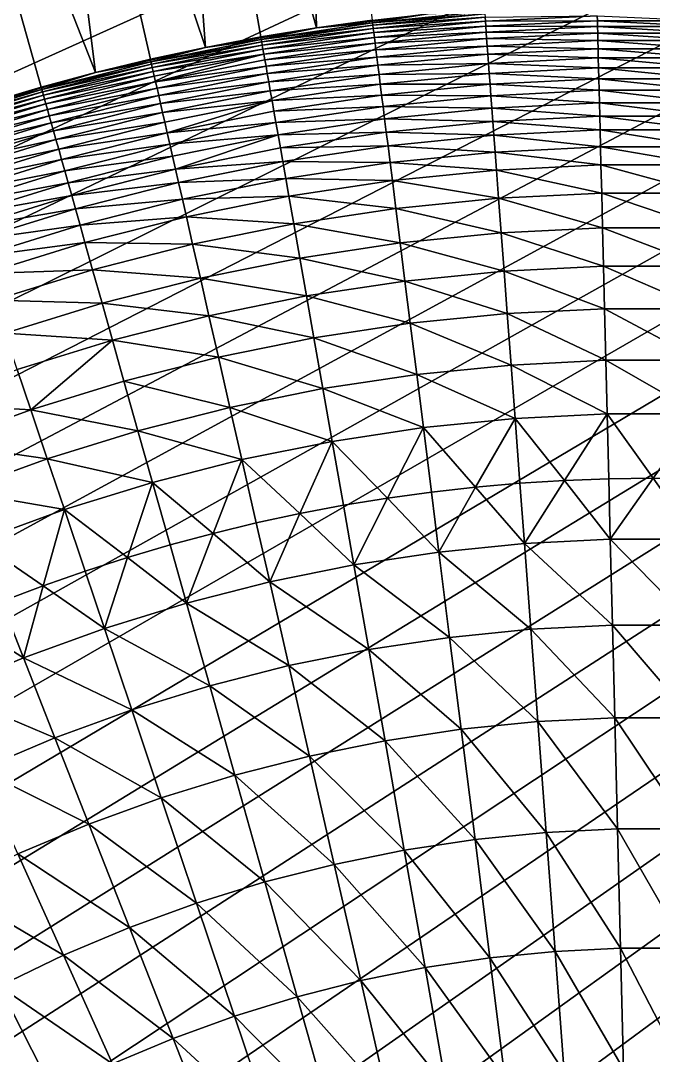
# Model space of a CAD drawing. Header units: millimetres. Extents: x -260 to 430, y -260 to 260.
# Drawn here: x -26.59 to 0, y 50.73 to 94.24 of the extents above; entities that cross this region are included whole.
import ezdxf

# ---------------------------------------------------------------- set-up
doc = ezdxf.new("R2010")
doc.units = ezdxf.units.MM
doc.header["$MEASUREMENT"] = 0
doc.layers.add('MESH_3D', color=2, linetype='CONTINUOUS')

msp = doc.modelspace()

# ---------------------------------------------------------------- linework, layer by layer
at = {"layer": 'MESH_3D'}
for points in [[(181.542, 186.125, 2950), (-259.919, 6.482, 2950), (-260, 0, 2950)], [(181.542, 186.125, 2950), (-260, 0, 2950), (-259.919, -6.482, 2950)], [(181.542, 186.125, 2950), (-259.677, 12.96, 2950), (-259.919, 6.482, 2950)], [(181.542, 186.125, 2950), (-259.919, -6.482, 2950), (-259.677, -12.96, 2950)], [(181.542, 186.125, 2950), (-259.273, 19.43, 2950), (-259.677, 12.96, 2950)], [(181.542, 186.125, 2950), (-259.677, -12.96, 2950), (-259.273, -19.43, 2950)], [(181.542, 186.125, 2950), (-258.708, 25.888, 2950), (-259.273, 19.43, 2950)], [(181.542, 186.125, 2950), (-259.273, -19.43, 2950), (-258.708, -25.888, 2950)], [(181.542, 186.125, 2950), (-257.982, 32.329, 2950), (-258.708, 25.888, 2950)], [(181.542, 186.125, 2950), (-258.708, -25.888, 2950), (-257.982, -32.329, 2950)], [(181.542, 186.125, 2950), (-257.096, 38.751, 2950), (-257.982, 32.329, 2950)], [(181.542, 186.125, 2950), (-257.982, -32.329, 2950), (-257.096, -38.751, 2950)], [(181.542, 186.125, 2950), (-256.05, 45.149, 2950), (-257.096, 38.751, 2950)], [(181.542, 186.125, 2950), (-257.096, -38.751, 2950), (-256.05, -45.149, 2950)], [(181.542, 186.125, 2950), (-254.845, 51.518, 2950), (-256.05, 45.149, 2950)], [(181.542, 186.125, 2950), (-256.05, -45.149, 2950), (-254.845, -51.518, 2950)], [(181.542, 186.125, 2950), (-253.481, 57.855, 2950), (-254.845, 51.518, 2950)], [(181.542, 186.125, 2950), (-254.845, -51.518, 2950), (-253.481, -57.855, 2950)], [(181.542, 186.125, 2950), (-251.96, 64.157, 2950), (-253.481, 57.855, 2950)], [(181.542, 186.125, 2950), (-253.481, -57.855, 2950), (-251.96, -64.157, 2950)], [(181.542, 186.125, 2950), (-250.282, 70.419, 2950), (-251.96, 64.157, 2950)], [(181.542, 186.125, 2950), (-251.96, -64.157, 2950), (-250.282, -70.419, 2950)], [(181.542, 186.125, 2950), (-248.449, 76.636, 2950), (-250.282, 70.419, 2950)], [(181.542, 186.125, 2950), (-250.282, -70.419, 2950), (-248.449, -76.636, 2950)], [(181.542, 186.125, 2950), (-246.461, 82.807, 2950), (-248.449, 76.636, 2950)], [(181.542, 186.125, 2950), (-248.449, -76.636, 2950), (-246.461, -82.807, 2950)], [(181.542, 186.125, 2950), (-246.461, -82.807, 2950), (-244.32, -88.925, 2950)], [(181.542, 186.125, 2950), (-236.992, 106.935, 2950), (-246.461, 82.807, 2950)], [(181.542, 186.125, 2950), (-244.32, -88.925, 2950), (-242.027, -94.989, 2950)], [(181.542, 186.125, 2950), (-242.027, -94.989, 2950), (-239.584, -100.993, 2950)], [(181.542, 186.125, 2950), (-239.584, -100.993, 2950), (-236.992, -106.935, 2950)], [(181.542, 186.125, 2950), (-236.992, -106.935, 2950), (-234.252, -112.81, 2950)], [(181.542, 186.125, 2950), (-234.252, -112.81, 2950), (-231.367, -118.615, 2950)], [(181.542, 186.125, 2950), (-231.367, -118.615, 2950), (-228.338, -124.346, 2950)], [(181.542, 186.125, 2950), (-228.338, -124.346, 2950), (-225.167, -130, 2950)], [(181.542, 186.125, 2950), (-225.167, -130, 2950), (-221.856, -135.573, 2950)], [(181.542, 186.125, 2950), (-221.856, -135.573, 2950), (-218.407, -141.062, 2950)], [(181.542, 186.125, 2950), (-218.407, -141.062, 2950), (-214.822, -146.463, 2950)], [(181.542, 186.125, 2950), (-214.822, -146.463, 2950), (-211.104, -151.773, 2950)], [(181.542, 186.125, 2950), (-211.104, -151.773, 2950), (-207.254, -156.989, 2950)], [(181.542, 186.125, 2950), (-207.254, -156.989, 2950), (-203.276, -162.107, 2950)], [(181.542, 186.125, 2950), (-203.276, -162.107, 2950), (-199.172, -167.125, 2950)], [(181.542, 186.125, 2950), (-199.172, -167.125, 2950), (-194.943, -172.038, 2950)], [(181.542, 186.125, 2950), (-194.943, -172.038, 2950), (-190.593, -176.845, 2950)], [(181.542, 186.125, 2950), (-190.593, -176.845, 2950), (-186.125, -181.542, 2950)], [(181.542, 186.125, 2950), (-186.125, -181.542, 2950), (-181.542, -186.125, 2950)], [(181.542, 186.125, 2950), (-181.542, -186.125, 2950), (-176.845, -190.593, 2950)], [(181.542, 186.125, 2950), (-176.845, -190.593, 2950), (-172.038, -194.943, 2950)], [(181.542, 186.125, 2950), (-172.038, -194.943, 2950), (-167.125, -199.172, 2950)], [(181.542, 186.125, 2950), (-167.125, -199.172, 2950), (-162.107, -203.276, 2950)], [(181.542, 186.125, 2950), (-162.107, -203.276, 2950), (-156.989, -207.254, 2950)], [(181.542, 186.125, 2950), (-156.989, -207.254, 2950), (-151.773, -211.104, 2950)], [(181.542, 186.125, 2950), (-151.773, -211.104, 2950), (-146.463, -214.822, 2950)], [(181.542, 186.125, 2950), (-146.463, -214.822, 2950), (-141.062, -218.407, 2950)], [(181.542, 186.125, 2950), (-141.062, -218.407, 2950), (-135.573, -221.856, 2950)], [(181.542, 186.125, 2950), (-135.573, -221.856, 2950), (-130, -225.167, 2950)], [(181.542, 186.125, 2950), (-130, -225.167, 2950), (-124.346, -228.338, 2950)], [(181.542, 186.125, 2950), (-124.346, -228.338, 2950), (-118.615, -231.367, 2950)], [(181.542, 186.125, 2950), (-118.615, -231.367, 2950), (-112.81, -234.252, 2950)], [(181.542, 186.125, 2950), (-112.81, -234.252, 2950), (-106.935, -236.992, 2950)], [(181.542, 186.125, 2950), (-106.935, -236.992, 2950), (-100.993, -239.584, 2950)], [(181.542, 186.125, 2950), (-100.993, -239.584, 2950), (-94.989, -242.027, 2950)], [(181.542, 186.125, 2950), (-94.989, -242.027, 2950), (-88.925, -244.32, 2950)], [(181.542, 186.125, 2950), (-88.925, -244.32, 2950), (-82.807, -246.461, 2950)], [(181.542, 186.125, 2950), (-82.807, -246.461, 2950), (-76.636, -248.449, 2950)], [(181.542, 186.125, 2950), (-76.636, -248.449, 2950), (-70.419, -250.282, 2950)], [(181.542, 186.125, 2950), (-70.419, -250.282, 2950), (-64.157, -251.96, 2950)], [(181.542, 186.125, 2950), (-64.157, -251.96, 2950), (-57.855, -253.481, 2950)], [(181.542, 186.125, 2950), (-57.855, -253.481, 2950), (-51.518, -254.845, 2950)], [(181.542, 186.125, 2950), (-51.518, -254.845, 2950), (-45.149, -256.05, 2950)], [(181.542, 186.125, 2950), (-45.149, -256.05, 2950), (-38.751, -257.096, 2950)], [(181.542, 186.125, 2950), (-38.751, -257.096, 2950), (-32.329, -257.982, 2950)], [(181.542, 186.125, 2950), (-32.329, -257.982, 2950), (-25.888, -258.708, 2950)], [(181.542, 186.125, 2950), (-25.888, -258.708, 2950), (-19.43, -259.273, 2950)], [(181.542, 186.125, 2950), (-19.43, -259.273, 2950), (-12.96, -259.677, 2950)], [(181.542, 186.125, 2950), (-12.96, -259.677, 2950), (-6.482, -259.919, 2950)], [(181.542, 186.125, 2950), (-6.482, -259.919, 2950), (0, -260, 2950)], [(-20.59, 116.77, 2214.286), (-14.744, 117.651, 2214.286), (-14.159, 93.939, 2200)], [(-14.744, 117.651, 2214.286), (-11.813, 94.263, 2200), (-14.159, 93.939, 2200)], [(-26.385, 115.599, 2214.286), (-20.59, 116.77, 2214.286), (-18.824, 93.116, 2200)], [(-20.59, 116.77, 2214.286), (-14.159, 93.939, 2200), (-16.497, 93.557, 2200)], [(-20.59, 116.77, 2214.286), (-16.497, 93.557, 2200), (-18.824, 93.116, 2200)], [(-32.114, 114.14, 2214.286), (-26.385, 115.599, 2214.286), (-23.442, 92.062, 2200)], [(-26.385, 115.599, 2214.286), (-18.824, 93.116, 2200), (-21.139, 92.618, 2200)], [(-26.385, 115.599, 2214.286), (-21.139, 92.618, 2200), (-23.442, 92.062, 2200)], [(-32.114, 114.14, 2214.286), (-23.442, 92.062, 2200), (-25.73, 91.449, 2200)], [(-32.114, 114.14, 2214.286), (-25.73, 91.449, 2200), (-28.002, 90.779, 2200)], [(-11.812, 94.259, -0.441), (-9.459, 94.528), (-11.808, 94.225, -1.336)], [(-11.808, 94.225, -1.336), (-9.459, 94.528), (-11.799, 94.157, -2.245)], [(-11.799, 94.157, -2.245), (-7.091, 94.628, -2.245), (-7.084, 94.525, -3.153)], [(-11.799, 94.157, -2.245), (-9.459, 94.528), (-7.091, 94.628, -2.245)], [(-11.799, 94.157, -2.245), (-7.084, 94.525, -3.153), (-11.787, 94.055, -3.153)], [(-11.787, 94.055, -3.153), (-7.084, 94.525, -3.153), (-7.073, 94.387, -4.065)], [(-7.073, 94.387, -4.065), (-2.355, 94.449, -4.973), (-7.06, 94.214, -4.973)], [(-7.06, 94.214, -4.973), (-2.355, 94.449, -4.973), (-2.35, 94.241, -5.878)], [(-2.355, 94.449, -4.973), (2.35, 94.241, -5.878), (-2.35, 94.241, -5.878)], [(-16.478, 93.452, -2.245), (-11.799, 94.157, -2.245), (-11.787, 94.055, -3.153)], [(-16.478, 93.452, -2.245), (-14.159, 93.939), (-11.799, 94.157, -2.245)], [(-16.478, 93.452, -2.245), (-11.787, 94.055, -3.153), (-16.46, 93.35, -3.153)], [(-16.46, 93.35, -3.153), (-11.787, 94.055, -3.153), (-11.769, 93.917, -4.065)], [(-11.812, 94.259, -0.441), (-14.159, 93.939), (-11.813, 94.263)], [(-14.159, 93.939, 2200), (-11.813, 94.263, 2200), (-11.813, 94.263)], [(-14.159, 93.939, 2200), (-11.813, 94.263), (-14.159, 93.939)], [(-11.812, 94.259, -0.441), (-11.808, 94.225, -1.336), (-14.159, 93.939)], [(-11.808, 94.225, -1.336), (-11.799, 94.157, -2.245), (-14.159, 93.939)], [(-11.787, 94.055, -3.153), (-7.073, 94.387, -4.065), (-11.769, 93.917, -4.065)], [(-11.769, 93.917, -4.065), (-7.073, 94.387, -4.065), (-7.06, 94.214, -4.973)], [(-11.769, 93.917, -4.065), (-7.06, 94.214, -4.973), (-11.748, 93.745, -4.973)], [(-11.748, 93.745, -4.973), (-7.06, 94.214, -4.973), (-7.045, 94.006, -5.878)], [(-11.748, 93.745, -4.973), (-7.045, 94.006, -5.878), (-11.722, 93.538, -5.878)], [(-11.722, 93.538, -5.878), (-7.045, 94.006, -5.878), (-7.027, 93.763, -6.786)], [(-7.06, 94.214, -4.973), (-2.35, 94.241, -5.878), (-7.045, 94.006, -5.878)], [(-7.045, 94.006, -5.878), (-2.35, 94.241, -5.878), (-2.344, 93.996, -6.786)], [(-7.045, 94.006, -5.878), (-2.344, 93.996, -6.786), (-7.027, 93.763, -6.786)], [(-7.027, 93.763, -6.786), (-2.344, 93.996, -6.786), (-2.337, 93.718, -7.688)], [(-2.35, 94.241, -5.878), (2.35, 94.241, -5.878), (2.344, 93.996, -6.786)], [(-2.35, 94.241, -5.878), (2.344, 93.996, -6.786), (-2.344, 93.996, -6.786)], [(-2.344, 93.996, -6.786), (2.344, 93.996, -6.786), (2.337, 93.718, -7.688)], [(-2.344, 93.996, -6.786), (2.337, 93.718, -7.688), (-2.337, 93.718, -7.688)], [(-16.496, 93.553, -0.441), (-18.824, 93.116), (-16.497, 93.557)], [(-18.824, 93.116, 2200), (-16.497, 93.557, 2200), (-16.497, 93.557)], [(-18.824, 93.116, 2200), (-16.497, 93.557), (-18.824, 93.116)], [(-16.496, 93.553, -0.441), (-16.49, 93.52, -1.336), (-18.824, 93.116)], [(-16.496, 93.553, -0.441), (-16.497, 93.557), (-14.159, 93.939)], [(-16.497, 93.557, 2200), (-14.159, 93.939, 2200), (-14.159, 93.939)], [(-16.497, 93.557, 2200), (-14.159, 93.939), (-16.497, 93.557)], [(-16.496, 93.553, -0.441), (-14.159, 93.939), (-16.49, 93.52, -1.336)], [(-16.49, 93.52, -1.336), (-14.159, 93.939), (-16.478, 93.452, -2.245)], [(-16.46, 93.35, -3.153), (-11.769, 93.917, -4.065), (-16.436, 93.213, -4.065)], [(-16.436, 93.213, -4.065), (-11.769, 93.917, -4.065), (-11.748, 93.745, -4.973)], [(-16.436, 93.213, -4.065), (-11.748, 93.745, -4.973), (-16.406, 93.043, -4.973)], [(-16.406, 93.043, -4.973), (-11.748, 93.745, -4.973), (-11.722, 93.538, -5.878)], [(-11.722, 93.538, -5.878), (-7.027, 93.763, -6.786), (-11.691, 93.296, -6.786)], [(-11.691, 93.296, -6.786), (-7.027, 93.763, -6.786), (-7.006, 93.485, -7.688)], [(-7.027, 93.763, -6.786), (-2.337, 93.718, -7.688), (-7.006, 93.485, -7.688)], [(-7.006, 93.485, -7.688), (-2.337, 93.718, -7.688), (-2.329, 93.406, -8.586)], [(-2.337, 93.718, -7.688), (2.329, 93.406, -8.586), (-2.329, 93.406, -8.586)], [(-2.337, 93.718, -7.688), (2.337, 93.718, -7.688), (2.329, 93.406, -8.586)], [(-21.139, 92.614, -0.441), (-18.824, 93.116), (-21.131, 92.581, -1.336)], [(-21.139, 92.614, -0.441), (-21.139, 92.618), (-18.824, 93.116)], [(-21.139, 92.618, 2200), (-18.824, 93.116, 2200), (-18.824, 93.116)], [(-21.139, 92.618, 2200), (-18.824, 93.116), (-21.139, 92.618)], [(-21.131, 92.581, -1.336), (-18.824, 93.116), (-21.116, 92.515, -2.245)], [(-21.116, 92.515, -2.245), (-16.478, 93.452, -2.245), (-16.46, 93.35, -3.153)], [(-21.116, 92.515, -2.245), (-18.824, 93.116), (-16.478, 93.452, -2.245)], [(-21.116, 92.515, -2.245), (-16.46, 93.35, -3.153), (-21.093, 92.414, -3.153)], [(-21.093, 92.414, -3.153), (-16.46, 93.35, -3.153), (-16.436, 93.213, -4.065)], [(-21.093, 92.414, -3.153), (-16.436, 93.213, -4.065), (-21.062, 92.278, -4.065)], [(-21.062, 92.278, -4.065), (-16.436, 93.213, -4.065), (-16.406, 93.043, -4.973)], [(-16.49, 93.52, -1.336), (-16.478, 93.452, -2.245), (-18.824, 93.116)], [(-16.406, 93.043, -4.973), (-11.722, 93.538, -5.878), (-16.37, 92.838, -5.878)], [(-16.37, 92.838, -5.878), (-11.722, 93.538, -5.878), (-11.691, 93.296, -6.786)], [(-16.37, 92.838, -5.878), (-11.691, 93.296, -6.786), (-16.327, 92.597, -6.786)], [(-16.327, 92.597, -6.786), (-11.691, 93.296, -6.786), (-11.657, 93.02, -7.688)], [(-11.691, 93.296, -6.786), (-7.006, 93.485, -7.688), (-11.657, 93.02, -7.688)], [(-11.657, 93.02, -7.688), (-7.006, 93.485, -7.688), (-6.982, 93.174, -8.586)], [(-11.657, 93.02, -7.688), (-6.982, 93.174, -8.586), (-11.618, 92.71, -8.586)], [(-11.618, 92.71, -8.586), (-6.982, 93.174, -8.586), (-6.956, 92.826, -9.487)], [(-7.006, 93.485, -7.688), (-2.329, 93.406, -8.586), (-6.982, 93.174, -8.586)], [(-6.982, 93.174, -8.586), (-2.329, 93.406, -8.586), (-2.321, 93.057, -9.487)], [(-6.982, 93.174, -8.586), (-2.321, 93.057, -9.487), (-6.956, 92.826, -9.487)], [(-2.329, 93.406, -8.586), (2.321, 93.057, -9.487), (-2.321, 93.057, -9.487)], [(-2.329, 93.406, -8.586), (2.329, 93.406, -8.586), (2.321, 93.057, -9.487)], [(-21.062, 92.278, -4.065), (-16.406, 93.043, -4.973), (-21.023, 92.109, -4.973)], [(-21.023, 92.109, -4.973), (-16.406, 93.043, -4.973), (-16.37, 92.838, -5.878)], [(-21.023, 92.109, -4.973), (-16.37, 92.838, -5.878), (-20.977, 91.906, -5.878)], [(-20.977, 91.906, -5.878), (-16.37, 92.838, -5.878), (-20.923, 91.668, -6.786)], [(-20.923, 91.668, -6.786), (-16.37, 92.838, -5.878), (-16.327, 92.597, -6.786)], [(-16.327, 92.597, -6.786), (-11.657, 93.02, -7.688), (-16.279, 92.323, -7.688)], [(-16.279, 92.323, -7.688), (-11.657, 93.02, -7.688), (-11.618, 92.71, -8.586)], [(-16.279, 92.323, -7.688), (-11.618, 92.71, -8.586), (-16.225, 92.016, -8.586)], [(-16.225, 92.016, -8.586), (-11.618, 92.71, -8.586), (-11.575, 92.364, -9.487)], [(-11.618, 92.71, -8.586), (-6.956, 92.826, -9.487), (-11.575, 92.364, -9.487)], [(-11.575, 92.364, -9.487), (-6.956, 92.826, -9.487), (-6.928, 92.444, -10.381)], [(-6.956, 92.826, -9.487), (-2.321, 93.057, -9.487), (-2.311, 92.675, -10.381)], [(-6.956, 92.826, -9.487), (-2.311, 92.675, -10.381), (-6.928, 92.444, -10.381)], [(-2.321, 93.057, -9.487), (2.321, 93.057, -9.487), (2.311, 92.675, -10.381)], [(-2.321, 93.057, -9.487), (2.311, 92.675, -10.381), (-2.311, 92.675, -10.381)], [(-25.701, 91.347, -2.245), (-23.442, 92.062), (-21.116, 92.515, -2.245)], [(-25.701, 91.347, -2.245), (-21.116, 92.515, -2.245), (-21.093, 92.414, -3.153)], [(-25.701, 91.347, -2.245), (-21.093, 92.414, -3.153), (-25.673, 91.248, -3.153)], [(-25.673, 91.248, -3.153), (-21.093, 92.414, -3.153), (-21.062, 92.278, -4.065)], [(-25.673, 91.248, -3.153), (-21.062, 92.278, -4.065), (-25.635, 91.114, -4.065)], [(-25.635, 91.114, -4.065), (-21.062, 92.278, -4.065), (-21.023, 92.109, -4.973)], [(-21.139, 92.614, -0.441), (-23.442, 92.062), (-21.139, 92.618)], [(-23.442, 92.062, 2200), (-21.139, 92.618, 2200), (-21.139, 92.618)], [(-23.442, 92.062, 2200), (-21.139, 92.618), (-23.442, 92.062)], [(-21.139, 92.614, -0.441), (-21.131, 92.581, -1.336), (-23.442, 92.062)], [(-21.131, 92.581, -1.336), (-21.116, 92.515, -2.245), (-23.442, 92.062)], [(-20.923, 91.668, -6.786), (-16.327, 92.597, -6.786), (-16.279, 92.323, -7.688)], [(-20.923, 91.668, -6.786), (-16.279, 92.323, -7.688), (-20.861, 91.397, -7.688)], [(-20.861, 91.397, -7.688), (-16.279, 92.323, -7.688), (-16.225, 92.016, -8.586)], [(-16.225, 92.016, -8.586), (-11.575, 92.364, -9.487), (-16.164, 91.672, -9.487)], [(-16.164, 91.672, -9.487), (-11.575, 92.364, -9.487), (-11.527, 91.984, -10.381)], [(-11.575, 92.364, -9.487), (-6.928, 92.444, -10.381), (-11.527, 91.984, -10.381)], [(-11.527, 91.984, -10.381), (-6.928, 92.444, -10.381), (-6.896, 92.025, -11.28)], [(-6.928, 92.444, -10.381), (-2.311, 92.675, -10.381), (-2.301, 92.254, -11.28)], [(-6.928, 92.444, -10.381), (-2.301, 92.254, -11.28), (-6.896, 92.025, -11.28)], [(-6.896, 92.025, -11.28), (-2.301, 92.254, -11.28), (-2.289, 91.8, -12.172)], [(-2.311, 92.675, -10.381), (2.301, 92.254, -11.28), (-2.301, 92.254, -11.28)], [(-2.311, 92.675, -10.381), (2.311, 92.675, -10.381), (2.301, 92.254, -11.28)], [(-2.301, 92.254, -11.28), (2.301, 92.254, -11.28), (2.289, 91.8, -12.172)], [(-2.301, 92.254, -11.28), (2.289, 91.8, -12.172), (-2.289, 91.8, -12.172)], [(-25.729, 91.445, -0.441), (-25.73, 91.449), (-23.442, 92.062)], [(-25.73, 91.449, 2200), (-23.442, 92.062, 2200), (-23.442, 92.062)], [(-25.73, 91.449, 2200), (-23.442, 92.062), (-25.73, 91.449)], [(-25.729, 91.445, -0.441), (-23.442, 92.062), (-25.72, 91.413, -1.336)], [(-25.72, 91.413, -1.336), (-23.442, 92.062), (-25.701, 91.347, -2.245)], [(-25.635, 91.114, -4.065), (-21.023, 92.109, -4.973), (-25.588, 90.947, -4.973)], [(-25.588, 90.947, -4.973), (-21.023, 92.109, -4.973), (-20.977, 91.906, -5.878)], [(-25.588, 90.947, -4.973), (-20.977, 91.906, -5.878), (-25.532, 90.747, -5.878)], [(-25.532, 90.747, -5.878), (-20.977, 91.906, -5.878), (-20.923, 91.668, -6.786)], [(-20.861, 91.397, -7.688), (-16.225, 92.016, -8.586), (-20.791, 91.092, -8.586)], [(-20.791, 91.092, -8.586), (-16.225, 92.016, -8.586), (-16.164, 91.672, -9.487)], [(-16.164, 91.672, -9.487), (-11.527, 91.984, -10.381), (-16.098, 91.295, -10.381)], [(-16.098, 91.295, -10.381), (-11.527, 91.984, -10.381), (-11.475, 91.566, -11.28)], [(-11.527, 91.984, -10.381), (-6.896, 92.025, -11.28), (-11.475, 91.566, -11.28)], [(-11.475, 91.566, -11.28), (-6.896, 92.025, -11.28), (-6.862, 91.571, -12.172)], [(-6.896, 92.025, -11.28), (-2.289, 91.8, -12.172), (-6.862, 91.571, -12.172)], [(-25.729, 91.445, -0.441), (-28.002, 90.779), (-25.73, 91.449)], [(-28.002, 90.779, 2200), (-25.73, 91.449, 2200), (-25.73, 91.449)], [(-28.002, 90.779, 2200), (-25.73, 91.449), (-28.002, 90.779)], [(-25.729, 91.445, -0.441), (-25.72, 91.413, -1.336), (-28.002, 90.779)], [(-25.72, 91.413, -1.336), (-25.701, 91.347, -2.245), (-28.002, 90.779)], [(-25.532, 90.747, -5.878), (-20.923, 91.668, -6.786), (-25.466, 90.511, -6.786)], [(-25.466, 90.511, -6.786), (-20.923, 91.668, -6.786), (-20.861, 91.397, -7.688)], [(-25.466, 90.511, -6.786), (-20.861, 91.397, -7.688), (-25.391, 90.243, -7.688)], [(-25.391, 90.243, -7.688), (-20.861, 91.397, -7.688), (-20.791, 91.092, -8.586)], [(-20.791, 91.092, -8.586), (-16.164, 91.672, -9.487), (-20.714, 90.752, -9.487)], [(-20.714, 90.752, -9.487), (-16.164, 91.672, -9.487), (-16.098, 91.295, -10.381)], [(-16.098, 91.295, -10.381), (-11.475, 91.566, -11.28), (-16.025, 90.881, -11.28)], [(-16.025, 90.881, -11.28), (-11.475, 91.566, -11.28), (-11.418, 91.115, -12.172)], [(-11.475, 91.566, -11.28), (-6.862, 91.571, -12.172), (-11.418, 91.115, -12.172)], [(-11.418, 91.115, -12.172), (-6.862, 91.571, -12.172), (-6.826, 91.085, -13.056)], [(-6.862, 91.571, -12.172), (-2.289, 91.8, -12.172), (-2.277, 91.312, -13.056)], [(-6.862, 91.571, -12.172), (-2.277, 91.312, -13.056), (-6.826, 91.085, -13.056)], [(-2.289, 91.8, -12.172), (2.277, 91.312, -13.056), (-2.277, 91.312, -13.056)], [(-2.289, 91.8, -12.172), (2.289, 91.8, -12.172), (2.277, 91.312, -13.056)], [(-30.222, 89.952, -2.245), (-25.701, 91.347, -2.245), (-25.673, 91.248, -3.153)], [(-30.222, 89.952, -2.245), (-28.002, 90.779), (-25.701, 91.347, -2.245)], [(-30.222, 89.952, -2.245), (-25.673, 91.248, -3.153), (-30.189, 89.854, -3.153)], [(-30.189, 89.854, -3.153), (-25.673, 91.248, -3.153), (-25.635, 91.114, -4.065)], [(-30.189, 89.854, -3.153), (-25.635, 91.114, -4.065), (-30.145, 89.723, -4.065)], [(-30.145, 89.723, -4.065), (-25.635, 91.114, -4.065), (-25.588, 90.947, -4.973)], [(-30.145, 89.723, -4.065), (-25.588, 90.947, -4.973), (-30.09, 89.558, -4.973)], [(-30.09, 89.558, -4.973), (-25.588, 90.947, -4.973), (-25.532, 90.747, -5.878)], [(-25.391, 90.243, -7.688), (-20.791, 91.092, -8.586), (-25.306, 89.943, -8.586)], [(-25.306, 89.943, -8.586), (-20.791, 91.092, -8.586), (-20.714, 90.752, -9.487)], [(-20.714, 90.752, -9.487), (-16.098, 91.295, -10.381), (-20.628, 90.379, -10.381)], [(-20.628, 90.379, -10.381), (-16.098, 91.295, -10.381), (-16.025, 90.881, -11.28)], [(-16.025, 90.881, -11.28), (-11.418, 91.115, -12.172), (-15.946, 90.433, -12.172)], [(-15.946, 90.433, -12.172), (-11.418, 91.115, -12.172), (-11.358, 90.632, -13.056)], [(-11.418, 91.115, -12.172), (-6.826, 91.085, -13.056), (-11.358, 90.632, -13.056)], [(-11.358, 90.632, -13.056), (-6.826, 91.085, -13.056), (-6.787, 90.561, -13.942)], [(-6.826, 91.085, -13.056), (-2.277, 91.312, -13.056), (-2.264, 90.787, -13.942)], [(-6.826, 91.085, -13.056), (-2.264, 90.787, -13.942), (-6.787, 90.561, -13.942)], [(-2.277, 91.312, -13.056), (2.277, 91.312, -13.056), (2.264, 90.787, -13.942)], [(-2.277, 91.312, -13.056), (2.264, 90.787, -13.942), (-2.264, 90.787, -13.942)], [(-30.09, 89.558, -4.973), (-25.532, 90.747, -5.878), (-30.024, 89.361, -5.878)], [(-30.024, 89.361, -5.878), (-25.532, 90.747, -5.878), (-25.466, 90.511, -6.786)], [(-30.024, 89.361, -5.878), (-25.466, 90.511, -6.786), (-29.946, 89.129, -6.786)], [(-29.946, 89.129, -6.786), (-25.466, 90.511, -6.786), (-25.391, 90.243, -7.688)], [(-25.306, 89.943, -8.586), (-20.714, 90.752, -9.487), (-25.211, 89.607, -9.487)], [(-25.211, 89.607, -9.487), (-20.714, 90.752, -9.487), (-20.628, 90.379, -10.381)], [(-20.628, 90.379, -10.381), (-16.025, 90.881, -11.28), (-20.535, 89.969, -11.28)], [(-20.535, 89.969, -11.28), (-16.025, 90.881, -11.28), (-20.434, 89.526, -12.172)], [(-20.434, 89.526, -12.172), (-16.025, 90.881, -11.28), (-15.946, 90.433, -12.172)], [(-15.946, 90.433, -12.172), (-11.358, 90.632, -13.056), (-15.861, 89.953, -13.056)], [(-15.861, 89.953, -13.056), (-11.358, 90.632, -13.056), (-11.292, 90.111, -13.942)], [(-11.358, 90.632, -13.056), (-6.787, 90.561, -13.942), (-11.292, 90.111, -13.942)], [(-11.292, 90.111, -13.942), (-6.787, 90.561, -13.942), (-6.745, 90.007, -14.817)], [(-6.787, 90.561, -13.942), (-2.264, 90.787, -13.942), (-2.25, 90.231, -14.817)], [(-6.787, 90.561, -13.942), (-2.25, 90.231, -14.817), (-6.745, 90.007, -14.817)], [(-2.264, 90.787, -13.942), (2.264, 90.787, -13.942), (2.25, 90.231, -14.817)], [(-2.264, 90.787, -13.942), (2.25, 90.231, -14.817), (-2.25, 90.231, -14.817)], [(-29.946, 89.129, -6.786), (-25.391, 90.243, -7.688), (-29.857, 88.866, -7.688)], [(-29.857, 88.866, -7.688), (-25.391, 90.243, -7.688), (-25.306, 89.943, -8.586)], [(-25.211, 89.607, -9.487), (-20.628, 90.379, -10.381), (-25.108, 89.239, -10.381)], [(-25.108, 89.239, -10.381), (-20.628, 90.379, -10.381), (-20.535, 89.969, -11.28)], [(-20.434, 89.526, -12.172), (-15.946, 90.433, -12.172), (-15.861, 89.953, -13.056)], [(-15.861, 89.953, -13.056), (-11.292, 90.111, -13.942), (-15.77, 89.436, -13.942)], [(-15.77, 89.436, -13.942), (-11.292, 90.111, -13.942), (-11.223, 89.559, -14.817)], [(-11.292, 90.111, -13.942), (-6.745, 90.007, -14.817), (-11.223, 89.559, -14.817)], [(-6.745, 90.007, -14.817), (-2.25, 90.231, -14.817), (-2.236, 89.65, -15.675)], [(-2.25, 90.231, -14.817), (2.25, 90.231, -14.817), (2.236, 89.65, -15.675)], [(-2.25, 90.231, -14.817), (2.236, 89.65, -15.675), (-2.236, 89.65, -15.675)], [(-29.857, 88.866, -7.688), (-25.306, 89.943, -8.586), (-29.758, 88.57, -8.586)], [(-29.758, 88.57, -8.586), (-25.306, 89.943, -8.586), (-25.211, 89.607, -9.487)], [(-25.108, 89.239, -10.381), (-20.535, 89.969, -11.28), (-24.994, 88.833, -11.28)], [(-24.994, 88.833, -11.28), (-20.535, 89.969, -11.28), (-20.434, 89.526, -12.172)], [(-20.434, 89.526, -12.172), (-15.861, 89.953, -13.056), (-20.325, 89.051, -13.056)], [(-20.325, 89.051, -13.056), (-15.861, 89.953, -13.056), (-15.77, 89.436, -13.942)], [(-11.223, 89.559, -14.817), (-6.745, 90.007, -14.817), (-6.702, 89.427, -15.675)], [(-6.745, 90.007, -14.817), (-2.236, 89.65, -15.675), (-6.702, 89.427, -15.675)], [(-6.702, 89.427, -15.675), (-2.236, 89.65, -15.675), (-2.218, 88.932, -16.667)], [(-2.236, 89.65, -15.675), (2.218, 88.932, -16.667), (-2.218, 88.932, -16.667)], [(-2.236, 89.65, -15.675), (2.236, 89.65, -15.675), (2.218, 88.932, -16.667)], [(-29.758, 88.57, -8.586), (-25.211, 89.607, -9.487), (-29.647, 88.239, -9.487)], [(-29.647, 88.239, -9.487), (-25.211, 89.607, -9.487), (-25.108, 89.239, -10.381)], [(-29.647, 88.239, -9.487), (-25.108, 89.239, -10.381), (-29.525, 87.876, -10.381)], [(-29.525, 87.876, -10.381), (-25.108, 89.239, -10.381), (-24.994, 88.833, -11.28)], [(-24.994, 88.833, -11.28), (-20.434, 89.526, -12.172), (-24.871, 88.396, -12.172)], [(-24.871, 88.396, -12.172), (-20.434, 89.526, -12.172), (-20.325, 89.051, -13.056)], [(-20.325, 89.051, -13.056), (-15.77, 89.436, -13.942), (-20.208, 88.538, -13.942)], [(-20.208, 88.538, -13.942), (-15.77, 89.436, -13.942), (-20.085, 87.997, -14.817)], [(-20.085, 87.997, -14.817), (-15.77, 89.436, -13.942), (-15.673, 88.888, -14.817)], [(-15.77, 89.436, -13.942), (-11.223, 89.559, -14.817), (-15.673, 88.888, -14.817)], [(-15.673, 88.888, -14.817), (-11.223, 89.559, -14.817), (-11.151, 88.982, -15.675)], [(-11.223, 89.559, -14.817), (-6.702, 89.427, -15.675), (-11.151, 88.982, -15.675)], [(-11.151, 88.982, -15.675), (-6.702, 89.427, -15.675), (-6.648, 88.711, -16.667)], [(-6.702, 89.427, -15.675), (-2.218, 88.932, -16.667), (-6.648, 88.711, -16.667)], [(-29.525, 87.876, -10.381), (-24.994, 88.833, -11.28), (-29.391, 87.477, -11.28)], [(-29.391, 87.477, -11.28), (-24.994, 88.833, -11.28), (-24.871, 88.396, -12.172)], [(-24.871, 88.396, -12.172), (-20.325, 89.051, -13.056), (-24.739, 87.927, -13.056)], [(-24.739, 87.927, -13.056), (-20.325, 89.051, -13.056), (-20.208, 88.538, -13.942)], [(-20.085, 87.997, -14.817), (-15.673, 88.888, -14.817), (-15.572, 88.315, -15.675)], [(-15.673, 88.888, -14.817), (-11.151, 88.982, -15.675), (-15.572, 88.315, -15.675)], [(-15.572, 88.315, -15.675), (-11.151, 88.982, -15.675), (-11.062, 88.27, -16.667)], [(-11.151, 88.982, -15.675), (-6.648, 88.711, -16.667), (-11.062, 88.27, -16.667)], [(-6.648, 88.711, -16.667), (-2.218, 88.932, -16.667), (-2.199, 88.176, -17.643)], [(-2.218, 88.932, -16.667), (2.218, 88.932, -16.667), (2.199, 88.176, -17.643)], [(-2.218, 88.932, -16.667), (2.199, 88.176, -17.643), (-2.199, 88.176, -17.643)], [(-29.391, 87.477, -11.28), (-24.871, 88.396, -12.172), (-29.246, 87.046, -12.172)], [(-29.246, 87.046, -12.172), (-24.871, 88.396, -12.172), (-24.739, 87.927, -13.056)], [(-24.739, 87.927, -13.056), (-20.208, 88.538, -13.942), (-24.596, 87.421, -13.942)], [(-24.596, 87.421, -13.942), (-20.208, 88.538, -13.942), (-20.085, 87.997, -14.817)], [(-11.062, 88.27, -16.667), (-6.648, 88.711, -16.667), (-6.591, 87.957, -17.643)], [(-6.648, 88.711, -16.667), (-2.199, 88.176, -17.643), (-6.591, 87.957, -17.643)], [(-29.246, 87.046, -12.172), (-24.739, 87.927, -13.056), (-29.091, 86.584, -13.056)], [(-29.091, 86.584, -13.056), (-24.739, 87.927, -13.056), (-24.596, 87.421, -13.942)], [(-24.596, 87.421, -13.942), (-20.085, 87.997, -14.817), (-24.446, 86.886, -14.817)], [(-24.446, 86.886, -14.817), (-20.085, 87.997, -14.817), (-19.955, 87.429, -15.675)], [(-20.085, 87.997, -14.817), (-15.572, 88.315, -15.675), (-19.955, 87.429, -15.675)], [(-19.955, 87.429, -15.675), (-15.572, 88.315, -15.675), (-15.448, 87.609, -16.667)], [(-15.572, 88.315, -15.675), (-11.062, 88.27, -16.667), (-15.448, 87.609, -16.667)], [(-15.448, 87.609, -16.667), (-11.062, 88.27, -16.667), (-10.968, 87.519, -17.643)], [(-11.062, 88.27, -16.667), (-6.591, 87.957, -17.643), (-10.968, 87.519, -17.643)], [(-10.968, 87.519, -17.643), (-6.591, 87.957, -17.643), (-6.503, 86.777, -19.056)], [(-6.591, 87.957, -17.643), (-2.199, 88.176, -17.643), (-2.169, 86.993, -19.056)], [(-6.591, 87.957, -17.643), (-2.169, 86.993, -19.056), (-6.503, 86.777, -19.056)], [(-2.199, 88.176, -17.643), (2.169, 86.993, -19.056), (-2.169, 86.993, -19.056)], [(-2.199, 88.176, -17.643), (2.199, 88.176, -17.643), (2.169, 86.993, -19.056)], [(-19.955, 87.429, -15.675), (-15.448, 87.609, -16.667), (-19.795, 86.73, -16.667)], [(-19.795, 86.73, -16.667), (-15.448, 87.609, -16.667), (-15.316, 86.864, -17.643)], [(-15.448, 87.609, -16.667), (-10.968, 87.519, -17.643), (-15.316, 86.864, -17.643)], [(-15.316, 86.864, -17.643), (-10.968, 87.519, -17.643), (-10.82, 86.345, -19.056)], [(-10.968, 87.519, -17.643), (-6.503, 86.777, -19.056), (-10.82, 86.345, -19.056)], [(-29.091, 86.584, -13.056), (-24.596, 87.421, -13.942), (-28.923, 86.086, -13.942)], [(-28.923, 86.086, -13.942), (-24.596, 87.421, -13.942), (-24.446, 86.886, -14.817)], [(-24.446, 86.886, -14.817), (-19.955, 87.429, -15.675), (-24.288, 86.326, -15.675)], [(-24.288, 86.326, -15.675), (-19.955, 87.429, -15.675), (-19.795, 86.73, -16.667)], [(-28.923, 86.086, -13.942), (-24.446, 86.886, -14.817), (-28.746, 85.559, -14.817)], [(-28.746, 85.559, -14.817), (-24.446, 86.886, -14.817), (-24.288, 86.326, -15.675)], [(-24.288, 86.326, -15.675), (-19.795, 86.73, -16.667), (-24.094, 85.635, -16.667)], [(-24.094, 85.635, -16.667), (-19.795, 86.73, -16.667), (-19.627, 85.992, -17.643)], [(-19.795, 86.73, -16.667), (-15.316, 86.864, -17.643), (-19.627, 85.992, -17.643)], [(-19.627, 85.992, -17.643), (-15.316, 86.864, -17.643), (-15.111, 85.698, -19.056)], [(-15.316, 86.864, -17.643), (-10.82, 86.345, -19.056), (-15.111, 85.698, -19.056)], [(-10.82, 86.345, -19.056), (-6.503, 86.777, -19.056), (-6.394, 85.318, -20.646)], [(-6.503, 86.777, -19.056), (-2.169, 86.993, -19.056), (-2.133, 85.53, -20.646)], [(-6.503, 86.777, -19.056), (-2.133, 85.53, -20.646), (-6.394, 85.318, -20.646)], [(-2.169, 86.993, -19.056), (2.133, 85.53, -20.646), (-2.133, 85.53, -20.646)], [(-2.169, 86.993, -19.056), (2.169, 86.993, -19.056), (2.133, 85.53, -20.646)], [(-28.746, 85.559, -14.817), (-24.288, 86.326, -15.675), (-28.561, 85.008, -15.675)], [(-28.561, 85.008, -15.675), (-24.288, 86.326, -15.675), (-24.094, 85.635, -16.667)], [(-15.111, 85.698, -19.056), (-10.82, 86.345, -19.056), (-10.638, 84.893, -20.646)], [(-10.82, 86.345, -19.056), (-6.394, 85.318, -20.646), (-10.638, 84.893, -20.646)], [(-24.094, 85.635, -16.667), (-19.627, 85.992, -17.643), (-23.889, 84.907, -17.643)], [(-23.889, 84.907, -17.643), (-19.627, 85.992, -17.643), (-19.364, 84.839, -19.056)], [(-19.627, 85.992, -17.643), (-15.111, 85.698, -19.056), (-19.364, 84.839, -19.056)], [(-28.561, 85.008, -15.675), (-24.094, 85.635, -16.667), (-28.333, 84.328, -16.667)], [(-28.333, 84.328, -16.667), (-24.094, 85.635, -16.667), (-23.889, 84.907, -17.643)], [(-19.364, 84.839, -19.056), (-15.111, 85.698, -19.056), (-14.857, 84.257, -20.646)], [(-15.111, 85.698, -19.056), (-10.638, 84.893, -20.646), (-14.857, 84.257, -20.646)], [(-10.638, 84.893, -20.646), (-6.394, 85.318, -20.646), (-6.273, 83.704, -22.245)], [(-6.394, 85.318, -20.646), (-2.133, 85.53, -20.646), (-2.093, 83.912, -22.245)], [(-6.394, 85.318, -20.646), (-2.093, 83.912, -22.245), (-6.273, 83.704, -22.245)], [(-2.133, 85.53, -20.646), (2.093, 83.912, -22.245), (-2.093, 83.912, -22.245)], [(-2.133, 85.53, -20.646), (2.133, 85.53, -20.646), (2.093, 83.912, -22.245)], [(-28.333, 84.328, -16.667), (-23.889, 84.907, -17.643), (-28.092, 83.611, -17.643)], [(-28.092, 83.611, -17.643), (-23.889, 84.907, -17.643), (-23.569, 83.768, -19.056)], [(-23.889, 84.907, -17.643), (-19.364, 84.839, -19.056), (-23.569, 83.768, -19.056)], [(-14.857, 84.257, -20.646), (-10.638, 84.893, -20.646), (-10.437, 83.287, -22.245)], [(-10.638, 84.893, -20.646), (-6.273, 83.704, -22.245), (-10.437, 83.287, -22.245)], [(-23.569, 83.768, -19.056), (-19.364, 84.839, -19.056), (-19.038, 83.412, -20.646)], [(-19.364, 84.839, -19.056), (-14.857, 84.257, -20.646), (-19.038, 83.412, -20.646)], [(-19.038, 83.412, -20.646), (-14.857, 84.257, -20.646), (-14.576, 82.663, -22.245)], [(-14.857, 84.257, -20.646), (-10.437, 83.287, -22.245), (-14.576, 82.663, -22.245)], [(-28.092, 83.611, -17.643), (-23.569, 83.768, -19.056), (-27.715, 82.489, -19.056)], [(-27.715, 82.489, -19.056), (-23.569, 83.768, -19.056), (-23.172, 82.359, -20.646)], [(-23.569, 83.768, -19.056), (-19.038, 83.412, -20.646), (-23.172, 82.359, -20.646)], [(-10.437, 83.287, -22.245), (-6.273, 83.704, -22.245), (-6.139, 81.924, -23.852)], [(-6.273, 83.704, -22.245), (-2.093, 83.912, -22.245), (-2.048, 82.129, -23.852)], [(-6.273, 83.704, -22.245), (-2.048, 82.129, -23.852), (-6.139, 81.924, -23.852)], [(-2.093, 83.912, -22.245), (2.048, 82.129, -23.852), (-2.048, 82.129, -23.852)], [(-2.093, 83.912, -22.245), (2.093, 83.912, -22.245), (2.048, 82.129, -23.852)], [(-23.172, 82.359, -20.646), (-19.038, 83.412, -20.646), (-18.678, 81.834, -22.245)], [(-19.038, 83.412, -20.646), (-14.576, 82.663, -22.245), (-18.678, 81.834, -22.245)], [(-14.576, 82.663, -22.245), (-10.437, 83.287, -22.245), (-10.215, 81.517, -23.852)], [(-10.437, 83.287, -22.245), (-6.139, 81.924, -23.852), (-10.215, 81.517, -23.852)], [(-27.715, 82.489, -19.056), (-23.172, 82.359, -20.646), (-27.249, 81.102, -20.646)], [(-27.249, 81.102, -20.646), (-23.172, 82.359, -20.646), (-22.734, 80.801, -22.245)], [(-23.172, 82.359, -20.646), (-18.678, 81.834, -22.245), (-22.734, 80.801, -22.245)], [(-18.678, 81.834, -22.245), (-14.576, 82.663, -22.245), (-14.266, 80.906, -23.852)], [(-14.576, 82.663, -22.245), (-10.215, 81.517, -23.852), (-14.266, 80.906, -23.852)], [(-22.734, 80.801, -22.245), (-18.678, 81.834, -22.245), (-18.281, 80.094, -23.852)], [(-18.678, 81.834, -22.245), (-14.266, 80.906, -23.852), (-18.281, 80.094, -23.852)], [(-10.215, 81.517, -23.852), (-6.139, 81.924, -23.852), (-5.977, 79.758, -25.632)], [(-6.139, 81.924, -23.852), (-2.048, 82.129, -23.852), (-1.994, 79.957, -25.632)], [(-6.139, 81.924, -23.852), (-1.994, 79.957, -25.632), (-5.977, 79.758, -25.632)], [(-2.048, 82.129, -23.852), (1.994, 79.957, -25.632), (-1.994, 79.957, -25.632)], [(-2.048, 82.129, -23.852), (2.048, 82.129, -23.852), (1.994, 79.957, -25.632)], [(-14.266, 80.906, -23.852), (-10.215, 81.517, -23.852), (-9.945, 79.361, -25.632)], [(-10.215, 81.517, -23.852), (-5.977, 79.758, -25.632), (-9.945, 79.361, -25.632)], [(-27.249, 81.102, -20.646), (-22.734, 80.801, -22.245), (-26.733, 79.568, -22.245)], [(-26.733, 79.568, -22.245), (-22.734, 80.801, -22.245), (-26.165, 77.876, -23.852)], [(-26.165, 77.876, -23.852), (-22.734, 80.801, -22.245), (-22.251, 79.084, -23.852)], [(-22.734, 80.801, -22.245), (-18.281, 80.094, -23.852), (-22.251, 79.084, -23.852)], [(-18.281, 80.094, -23.852), (-14.266, 80.906, -23.852), (-13.889, 78.766, -25.632)], [(-14.266, 80.906, -23.852), (-9.945, 79.361, -25.632), (-13.889, 78.766, -25.632)], [(-22.251, 79.084, -23.852), (-18.281, 80.094, -23.852), (-17.798, 77.976, -25.632)], [(-18.281, 80.094, -23.852), (-13.889, 78.766, -25.632), (-17.798, 77.976, -25.632)], [(-9.945, 79.361, -25.632), (-5.977, 79.758, -25.632), (-5.809, 77.511, -27.31)], [(-5.977, 79.758, -25.632), (-1.994, 79.957, -25.632), (-1.938, 77.705, -27.31)], [(-5.977, 79.758, -25.632), (-1.938, 77.705, -27.31), (-5.809, 77.511, -27.31)], [(-1.994, 79.957, -25.632), (1.994, 79.957, -25.632), (1.938, 77.705, -27.31)], [(-1.994, 79.957, -25.632), (1.938, 77.705, -27.31), (-1.938, 77.705, -27.31)], [(-30.666, 78.136, -22.245), (-26.733, 79.568, -22.245), (-26.165, 77.876, -23.852)], [(-13.889, 78.766, -25.632), (-9.945, 79.361, -25.632), (-9.665, 77.126, -27.31)], [(-9.945, 79.361, -25.632), (-5.809, 77.511, -27.31), (-9.665, 77.126, -27.31)], [(-26.165, 77.876, -23.852), (-22.251, 79.084, -23.852), (-21.662, 76.992, -25.632)], [(-22.251, 79.084, -23.852), (-17.798, 77.976, -25.632), (-21.662, 76.992, -25.632)], [(-17.798, 77.976, -25.632), (-13.889, 78.766, -25.632), (-13.497, 76.548, -27.31)], [(-13.889, 78.766, -25.632), (-9.665, 77.126, -27.31), (-13.497, 76.548, -27.31)], [(-30.666, 78.136, -22.245), (-26.165, 77.876, -23.852), (-30.014, 76.475, -23.852)], [(-21.662, 76.992, -25.632), (-17.798, 77.976, -25.632), (-17.296, 75.78, -27.31)], [(-17.798, 77.976, -25.632), (-13.497, 76.548, -27.31), (-17.296, 75.78, -27.31)], [(-30.014, 76.475, -23.852), (-26.165, 77.876, -23.852), (-25.473, 75.817, -25.632)], [(-26.165, 77.876, -23.852), (-21.662, 76.992, -25.632), (-25.473, 75.817, -25.632)], [(-9.665, 77.126, -27.31), (-5.809, 77.511, -27.31), (-7.468, 74.627, -29.155)], [(-5.809, 77.511, -27.31), (-5.605, 74.79, -29.155), (-7.468, 74.627, -29.155)], [(-5.809, 77.511, -27.31), (-1.938, 77.705, -27.31), (-3.738, 74.907, -29.155)], [(-5.809, 77.511, -27.31), (-3.738, 74.907, -29.155), (-5.605, 74.79, -29.155)], [(-1.938, 77.705, -27.31), (-1.87, 74.977, -29.155), (-3.738, 74.907, -29.155)], [(-1.938, 77.705, -27.31), (0, 75, -29.155), (-1.87, 74.977, -29.155)], [(-1.938, 77.705, -27.31), (1.938, 77.705, -27.31), (0, 75, -29.155)], [(1.938, 77.705, -27.31), (1.87, 74.977, -29.155), (0, 75, -29.155)], [(-13.497, 76.548, -27.31), (-9.665, 77.126, -27.31), (-11.178, 74.162, -29.155)], [(-9.665, 77.126, -27.31), (-9.326, 74.418, -29.155), (-11.178, 74.162, -29.155)], [(-9.665, 77.126, -27.31), (-7.468, 74.627, -29.155), (-9.326, 74.418, -29.155)], [(-25.473, 75.817, -25.632), (-21.662, 76.992, -25.632), (-21.052, 74.824, -27.31)], [(-21.662, 76.992, -25.632), (-17.296, 75.78, -27.31), (-21.052, 74.824, -27.31)], [(-30.014, 76.475, -23.852), (-25.473, 75.817, -25.632), (-29.22, 74.453, -25.632)], [(-17.296, 75.78, -27.31), (-13.497, 76.548, -27.31), (-14.861, 73.513, -29.155)], [(-13.497, 76.548, -27.31), (-13.024, 73.861, -29.155), (-14.861, 73.513, -29.155)], [(-13.497, 76.548, -27.31), (-11.178, 74.162, -29.155), (-13.024, 73.861, -29.155)], [(-29.22, 74.453, -25.632), (-25.473, 75.817, -25.632), (-24.756, 73.681, -27.31)], [(-25.473, 75.817, -25.632), (-21.052, 74.824, -27.31), (-24.756, 73.681, -27.31)], [(-21.052, 74.824, -27.31), (-17.296, 75.78, -27.31), (-18.507, 72.681, -29.155)], [(-17.296, 75.78, -27.31), (-16.689, 73.12, -29.155), (-18.507, 72.681, -29.155)], [(-17.296, 75.78, -27.31), (-14.861, 73.513, -29.155), (-16.689, 73.12, -29.155)], [(-5.414, 72.251, -30.723), (-5.605, 74.79, -29.155), (-3.738, 74.907, -29.155)], [(-5.414, 72.251, -30.723), (-3.738, 74.907, -29.155), (-1.806, 72.431, -30.723)], [(-1.806, 72.431, -30.723), (-3.738, 74.907, -29.155), (-1.87, 74.977, -29.155)], [(-1.806, 72.431, -30.723), (-1.87, 74.977, -29.155), (0, 75, -29.155)], [(-1.806, 72.431, -30.723), (0, 75, -29.155), (1.806, 72.431, -30.723)], [(1.806, 72.431, -30.723), (0, 75, -29.155), (1.87, 74.977, -29.155)], [(-29.22, 74.453, -25.632), (-24.756, 73.681, -27.31), (-28.398, 72.356, -27.31)], [(-24.756, 73.681, -27.31), (-21.052, 74.824, -27.31), (-22.107, 71.668, -29.155)], [(-21.052, 74.824, -27.31), (-20.313, 72.197, -29.155), (-22.107, 71.668, -29.155)], [(-21.052, 74.824, -27.31), (-18.507, 72.681, -29.155), (-20.313, 72.197, -29.155)], [(-9.009, 71.891, -30.723), (-11.178, 74.162, -29.155), (-9.326, 74.418, -29.155)], [(-9.009, 71.891, -30.723), (-9.326, 74.418, -29.155), (-7.468, 74.627, -29.155)], [(-9.009, 71.891, -30.723), (-7.468, 74.627, -29.155), (-5.414, 72.251, -30.723)], [(-5.414, 72.251, -30.723), (-7.468, 74.627, -29.155), (-5.605, 74.79, -29.155)], [(-12.581, 71.352, -30.723), (-13.024, 73.861, -29.155), (-11.178, 74.162, -29.155)], [(-12.581, 71.352, -30.723), (-11.178, 74.162, -29.155), (-9.009, 71.891, -30.723)], [(-28.398, 72.356, -27.31), (-24.756, 73.681, -27.31), (-25.652, 70.477, -29.155)], [(-24.756, 73.681, -27.31), (-23.886, 71.095, -29.155), (-25.652, 70.477, -29.155)], [(-24.756, 73.681, -27.31), (-22.107, 71.668, -29.155), (-23.886, 71.095, -29.155)], [(-12.581, 71.352, -30.723), (-14.861, 73.513, -29.155), (-13.024, 73.861, -29.155)], [(-16.122, 70.637, -30.723), (-18.507, 72.681, -29.155), (-16.689, 73.12, -29.155)], [(-16.122, 70.637, -30.723), (-16.689, 73.12, -29.155), (-14.861, 73.513, -29.155)], [(-16.122, 70.637, -30.723), (-14.861, 73.513, -29.155), (-12.581, 71.352, -30.723)], [(-19.623, 69.745, -30.723), (-20.313, 72.197, -29.155), (-18.507, 72.681, -29.155)], [(-19.623, 69.745, -30.723), (-18.507, 72.681, -29.155), (-16.122, 70.637, -30.723)], [(-28.398, 72.356, -27.31), (-25.652, 70.477, -29.155), (-27.401, 69.816, -29.155)], [(-9.009, 71.891, -30.723), (-5.414, 72.251, -30.723), (-5.145, 68.649, -32.733)], [(-5.414, 72.251, -30.723), (-1.806, 72.431, -30.723), (-1.716, 68.82, -32.733)], [(-5.414, 72.251, -30.723), (-1.716, 68.82, -32.733), (-5.145, 68.649, -32.733)], [(-1.806, 72.431, -30.723), (1.716, 68.82, -32.733), (-1.716, 68.82, -32.733)], [(-1.806, 72.431, -30.723), (1.806, 72.431, -30.723), (1.716, 68.82, -32.733)], [(-19.623, 69.745, -30.723), (-22.107, 71.668, -29.155), (-20.313, 72.197, -29.155)], [(-12.581, 71.352, -30.723), (-9.009, 71.891, -30.723), (-8.56, 68.307, -32.733)], [(-9.009, 71.891, -30.723), (-5.145, 68.649, -32.733), (-8.56, 68.307, -32.733)], [(-23.075, 68.68, -30.723), (-23.886, 71.095, -29.155), (-22.107, 71.668, -29.155)], [(-23.075, 68.68, -30.723), (-22.107, 71.668, -29.155), (-19.623, 69.745, -30.723)], [(-23.075, 68.68, -30.723), (-25.652, 70.477, -29.155), (-23.886, 71.095, -29.155)], [(-16.122, 70.637, -30.723), (-12.581, 71.352, -30.723), (-11.954, 67.796, -32.733)], [(-12.581, 71.352, -30.723), (-8.56, 68.307, -32.733), (-11.954, 67.796, -32.733)], [(-19.623, 69.745, -30.723), (-16.122, 70.637, -30.723), (-15.319, 67.116, -32.733)], [(-16.122, 70.637, -30.723), (-11.954, 67.796, -32.733), (-15.319, 67.116, -32.733)], [(-26.47, 67.445, -30.723), (-27.401, 69.816, -29.155), (-25.652, 70.477, -29.155)], [(-26.47, 67.445, -30.723), (-25.652, 70.477, -29.155), (-23.075, 68.68, -30.723)], [(-26.47, 67.445, -30.723), (-29.133, 69.111, -29.155), (-27.401, 69.816, -29.155)], [(-23.075, 68.68, -30.723), (-19.623, 69.745, -30.723), (-18.645, 66.269, -32.733)], [(-19.623, 69.745, -30.723), (-15.319, 67.116, -32.733), (-18.645, 66.269, -32.733)], [(-29.799, 66.042, -30.723), (-29.133, 69.111, -29.155), (-26.47, 67.445, -30.723)], [(-5.145, 68.649, -32.733), (-1.716, 68.82, -32.733), (-1.619, 64.924, -34.667)], [(-1.716, 68.82, -32.733), (1.716, 68.82, -32.733), (1.619, 64.924, -34.667)], [(-1.716, 68.82, -32.733), (1.619, 64.924, -34.667), (-1.619, 64.924, -34.667)], [(-26.47, 67.445, -30.723), (-23.075, 68.68, -30.723), (-21.925, 65.257, -32.733)], [(-23.075, 68.68, -30.723), (-18.645, 66.269, -32.733), (-21.925, 65.257, -32.733)], [(-8.56, 68.307, -32.733), (-5.145, 68.649, -32.733), (-4.853, 64.763, -34.667)], [(-5.145, 68.649, -32.733), (-1.619, 64.924, -34.667), (-4.853, 64.763, -34.667)], [(-11.954, 67.796, -32.733), (-8.56, 68.307, -32.733), (-8.075, 64.44, -34.667)], [(-8.56, 68.307, -32.733), (-4.853, 64.763, -34.667), (-8.075, 64.44, -34.667)], [(-29.799, 66.042, -30.723), (-26.47, 67.445, -30.723), (-25.151, 64.083, -32.733)], [(-26.47, 67.445, -30.723), (-21.925, 65.257, -32.733), (-25.151, 64.083, -32.733)], [(-15.319, 67.116, -32.733), (-11.954, 67.796, -32.733), (-11.277, 63.958, -34.667)], [(-11.954, 67.796, -32.733), (-8.075, 64.44, -34.667), (-11.277, 63.958, -34.667)], [(-18.645, 66.269, -32.733), (-15.319, 67.116, -32.733), (-14.451, 63.316, -34.667)], [(-15.319, 67.116, -32.733), (-11.277, 63.958, -34.667), (-14.451, 63.316, -34.667)], [(-21.925, 65.257, -32.733), (-18.645, 66.269, -32.733), (-17.59, 62.517, -34.667)], [(-18.645, 66.269, -32.733), (-14.451, 63.316, -34.667), (-17.59, 62.517, -34.667)], [(-29.799, 66.042, -30.723), (-25.151, 64.083, -32.733), (-28.314, 62.75, -32.733)], [(-25.151, 64.083, -32.733), (-21.925, 65.257, -32.733), (-20.684, 61.562, -34.667)], [(-21.925, 65.257, -32.733), (-17.59, 62.517, -34.667), (-20.684, 61.562, -34.667)], [(-4.853, 64.763, -34.667), (-1.619, 64.924, -34.667), (-1.503, 60.252, -36.717)], [(-1.619, 64.924, -34.667), (1.619, 64.924, -34.667), (1.503, 60.252, -36.717)], [(-1.619, 64.924, -34.667), (1.503, 60.252, -36.717), (-1.503, 60.252, -36.717)], [(-11.277, 63.958, -34.667), (-8.075, 64.44, -34.667), (-7.494, 59.803, -36.717)], [(-8.075, 64.44, -34.667), (-4.853, 64.763, -34.667), (-4.504, 60.102, -36.717)], [(-8.075, 64.44, -34.667), (-4.504, 60.102, -36.717), (-7.494, 59.803, -36.717)], [(-4.853, 64.763, -34.667), (-1.503, 60.252, -36.717), (-4.504, 60.102, -36.717)], [(-28.314, 62.75, -32.733), (-25.151, 64.083, -32.733), (-23.727, 60.455, -34.667)], [(-25.151, 64.083, -32.733), (-20.684, 61.562, -34.667), (-23.727, 60.455, -34.667)], [(-14.451, 63.316, -34.667), (-11.277, 63.958, -34.667), (-10.466, 59.355, -36.717)], [(-11.277, 63.958, -34.667), (-7.494, 59.803, -36.717), (-10.466, 59.355, -36.717)], [(-17.59, 62.517, -34.667), (-14.451, 63.316, -34.667), (-13.412, 58.76, -36.717)], [(-14.451, 63.316, -34.667), (-10.466, 59.355, -36.717), (-13.412, 58.76, -36.717)], [(-28.314, 62.75, -32.733), (-23.727, 60.455, -34.667), (-26.711, 59.197, -34.667)], [(-20.684, 61.562, -34.667), (-17.59, 62.517, -34.667), (-16.324, 58.018, -36.717)], [(-17.59, 62.517, -34.667), (-13.412, 58.76, -36.717), (-16.324, 58.018, -36.717)], [(-23.727, 60.455, -34.667), (-20.684, 61.562, -34.667), (-19.195, 57.132, -36.717)], [(-20.684, 61.562, -34.667), (-16.324, 58.018, -36.717), (-19.195, 57.132, -36.717)], [(-26.711, 59.197, -34.667), (-23.727, 60.455, -34.667), (-22.019, 56.105, -36.717)], [(-23.727, 60.455, -34.667), (-19.195, 57.132, -36.717), (-22.019, 56.105, -36.717)], [(-7.494, 59.803, -36.717), (-4.504, 60.102, -36.717), (-4.129, 55.101, -38.639)], [(-4.504, 60.102, -36.717), (-1.503, 60.252, -36.717), (-1.378, 55.238, -38.639)], [(-4.504, 60.102, -36.717), (-1.378, 55.238, -38.639), (-4.129, 55.101, -38.639)], [(-1.503, 60.252, -36.717), (1.378, 55.238, -38.639), (-1.378, 55.238, -38.639)], [(-1.503, 60.252, -36.717), (1.503, 60.252, -36.717), (1.378, 55.238, -38.639)], [(-10.466, 59.355, -36.717), (-7.494, 59.803, -36.717), (-6.871, 54.826, -38.639)], [(-7.494, 59.803, -36.717), (-4.129, 55.101, -38.639), (-6.871, 54.826, -38.639)], [(-29.628, 57.792, -34.667), (-26.711, 59.197, -34.667), (-24.789, 54.937, -36.717)], [(-26.711, 59.197, -34.667), (-22.019, 56.105, -36.717), (-24.789, 54.937, -36.717)], [(-13.412, 58.76, -36.717), (-10.466, 59.355, -36.717), (-9.595, 54.416, -38.639)], [(-10.466, 59.355, -36.717), (-6.871, 54.826, -38.639), (-9.595, 54.416, -38.639)], [(-16.324, 58.018, -36.717), (-13.412, 58.76, -36.717), (-12.295, 53.87, -38.639)], [(-13.412, 58.76, -36.717), (-9.595, 54.416, -38.639), (-12.295, 53.87, -38.639)], [(-19.195, 57.132, -36.717), (-16.324, 58.018, -36.717), (-14.965, 53.19, -38.639)], [(-16.324, 58.018, -36.717), (-12.295, 53.87, -38.639), (-14.965, 53.19, -38.639)], [(-29.628, 57.792, -34.667), (-24.789, 54.937, -36.717), (-27.496, 53.633, -36.717)], [(-22.019, 56.105, -36.717), (-19.195, 57.132, -36.717), (-17.598, 52.378, -38.639)], [(-19.195, 57.132, -36.717), (-14.965, 53.19, -38.639), (-17.598, 52.378, -38.639)], [(-24.789, 54.937, -36.717), (-22.019, 56.105, -36.717), (-20.187, 51.436, -38.639)], [(-22.019, 56.105, -36.717), (-17.598, 52.378, -38.639), (-20.187, 51.436, -38.639)], [(-27.496, 53.633, -36.717), (-24.789, 54.937, -36.717), (-22.726, 50.365, -38.639)], [(-24.789, 54.937, -36.717), (-20.187, 51.436, -38.639), (-22.726, 50.365, -38.639)], [(-9.595, 54.416, -38.639), (-6.871, 54.826, -38.639), (-6.237, 49.77, -40.339)], [(-6.871, 54.826, -38.639), (-4.129, 55.101, -38.639), (-3.748, 50.02, -40.339)], [(-6.871, 54.826, -38.639), (-3.748, 50.02, -40.339), (-6.237, 49.77, -40.339)], [(-4.129, 55.101, -38.639), (-1.378, 55.238, -38.639), (-1.251, 50.144, -40.339)], [(-4.129, 55.101, -38.639), (-1.251, 50.144, -40.339), (-3.748, 50.02, -40.339)], [(-1.378, 55.238, -38.639), (1.251, 50.144, -40.339), (-1.251, 50.144, -40.339)], [(-1.378, 55.238, -38.639), (1.378, 55.238, -38.639), (1.251, 50.144, -40.339)], [(-12.295, 53.87, -38.639), (-9.595, 54.416, -38.639), (-8.71, 49.398, -40.339)], [(-9.595, 54.416, -38.639), (-6.237, 49.77, -40.339), (-8.71, 49.398, -40.339)], [(-30.135, 52.196, -36.717), (-27.496, 53.633, -36.717), (-25.208, 49.17, -38.639)], [(-27.496, 53.633, -36.717), (-22.726, 50.365, -38.639), (-25.208, 49.17, -38.639)], [(-14.965, 53.19, -38.639), (-12.295, 53.87, -38.639), (-11.162, 48.902, -40.339)], [(-12.295, 53.87, -38.639), (-8.71, 49.398, -40.339), (-11.162, 48.902, -40.339)], [(-17.598, 52.378, -38.639), (-14.965, 53.19, -38.639), (-13.585, 48.285, -40.339)], [(-14.965, 53.19, -38.639), (-11.162, 48.902, -40.339), (-13.585, 48.285, -40.339)], [(-20.187, 51.436, -38.639), (-17.598, 52.378, -38.639), (-15.975, 47.548, -40.339)], [(-17.598, 52.378, -38.639), (-13.585, 48.285, -40.339), (-15.975, 47.548, -40.339)], [(-30.135, 52.196, -36.717), (-25.208, 49.17, -38.639), (-27.628, 47.852, -38.639)], [(-22.726, 50.365, -38.639), (-20.187, 51.436, -38.639), (-18.325, 46.692, -40.339)], [(-20.187, 51.436, -38.639), (-15.975, 47.548, -40.339), (-18.325, 46.692, -40.339)]]:
    msp.add_3dface(points, dxfattribs=at)

doc.saveas('drawing.dxf')
